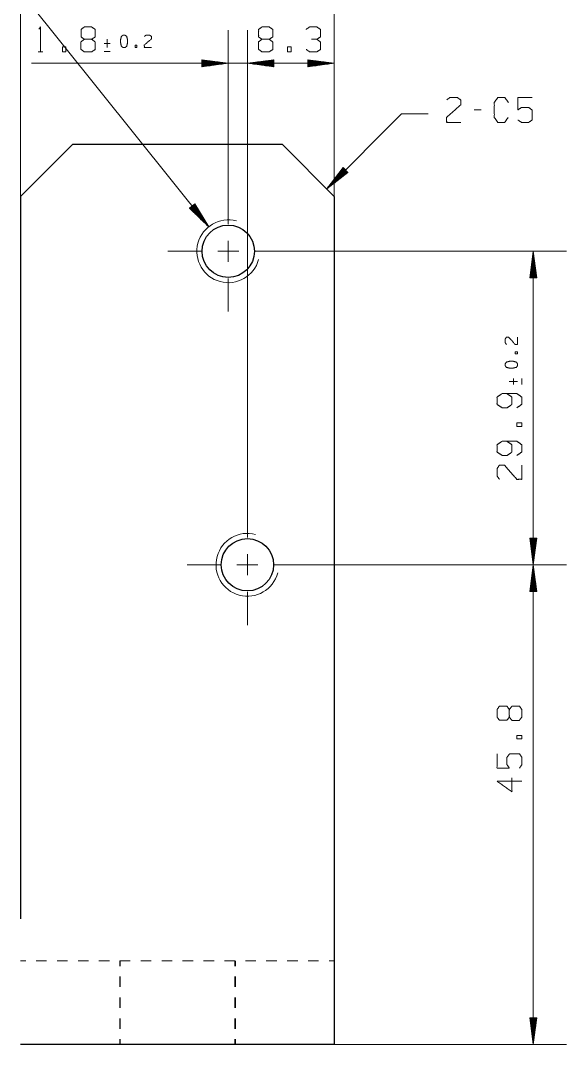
# Model space of a CAD drawing. Header units: millimetres. Extents: x 0 to 420, y 0 to 297.
# Drawn here: x 301.2 to 353.4, y 141.4 to 239.2 of the extents above; entities that cross this region are included whole.
import ezdxf

# ---------------------------------------------------------------- set-up
doc = ezdxf.new("R2010")
doc.units = ezdxf.units.MM
doc.layers.add('1', color=7, linetype='Continuous', true_color=0xffffff)

msp = doc.modelspace()

# ---------------------------------------------------------------- linework, layer by layer
at = {"layer": '1', "color": 13, "linetype": 'Continuous', "lineweight": 18}
for p, q in [((319.152, 219.468), (287.032, 259.654)), ((301.162, 222.356), (301.162, 245.788)), ((331.162, 222.356), (331.162, 245.788)), ((321.025, 222.89), (321.025, 238.257)), ((322.856, 192.946), (322.856, 238.257)), ((322.856, 192.946), (322.856, 238.257)), ((331.162, 222.356), (331.162, 238.257)), ((302.225, 235.082), (330.794, 235.082)), ((318.485, 235.417), (318.485, 234.748)), ((321.025, 235.082), (318.485, 235.417)), ((318.485, 235.412), (318.517, 235.412)), ((318.485, 235.412), (318.517, 235.412)), ((318.485, 235.362), (318.903, 235.362)), ((318.485, 235.311), (319.288, 235.311)), ((318.485, 235.26), (319.674, 235.26)), ((318.485, 235.209), (320.06, 235.209)), ((318.485, 235.158), (320.446, 235.158)), ((318.485, 235.108), (320.832, 235.108)), ((318.485, 234.748), (321.025, 235.082)), ((318.485, 235.057), (320.832, 235.057)), ((318.485, 235.006), (320.446, 235.006)), ((318.485, 234.955), (320.06, 234.955)), ((318.485, 234.904), (319.674, 234.904)), ((318.485, 234.854), (319.288, 234.854)), ((318.485, 234.803), (318.903, 234.803)), ((325.396, 235.417), (322.856, 235.082)), ((325.396, 235.417), (322.856, 235.082)), ((322.856, 235.082), (325.396, 234.748)), ((322.856, 235.082), (325.396, 234.748)), ((322.856, 235.082), (331.162, 235.082)), ((325.396, 235.108), (323.049, 235.108)), ((325.396, 235.108), (323.049, 235.108)), ((325.396, 235.057), (323.049, 235.057)), ((325.396, 235.057), (323.049, 235.057)), ((325.396, 235.158), (323.435, 235.158)), ((325.396, 235.158), (323.435, 235.158)), ((325.396, 235.006), (323.435, 235.006)), ((325.396, 235.006), (323.435, 235.006)), ((325.396, 235.209), (323.821, 235.209)), ((325.396, 235.209), (323.821, 235.209)), ((325.396, 234.955), (323.821, 234.955)), ((325.396, 234.955), (323.821, 234.955)), ((325.396, 235.26), (324.207, 235.26)), ((325.396, 235.26), (324.207, 235.26)), ((325.396, 234.904), (324.207, 234.904)), ((325.396, 234.904), (324.207, 234.904)), ((325.396, 235.311), (324.593, 235.311)), ((325.396, 235.311), (324.593, 235.311)), ((325.396, 234.854), (324.593, 234.854)), ((325.396, 234.854), (324.593, 234.854)), ((325.396, 235.362), (324.979, 235.362)), ((325.396, 235.362), (324.979, 235.362)), ((325.396, 234.803), (324.979, 234.803)), ((325.396, 234.803), (324.979, 234.803)), ((325.396, 235.412), (325.364, 235.412)), ((325.396, 235.412), (325.364, 235.412)), ((325.396, 235.412), (325.364, 235.412)), ((325.396, 235.412), (325.364, 235.412)), ((325.396, 234.748), (325.396, 235.417)), ((325.396, 234.748), (325.396, 235.417)), ((328.622, 235.417), (328.622, 234.748)), ((331.162, 235.082), (328.622, 235.417)), ((328.622, 235.412), (328.654, 235.412)), ((328.622, 235.412), (328.654, 235.412)), ((328.622, 235.362), (329.04, 235.362)), ((328.622, 235.311), (329.426, 235.311)), ((328.622, 235.26), (329.812, 235.26)), ((328.622, 235.209), (330.197, 235.209)), ((328.622, 235.158), (330.583, 235.158)), ((328.622, 235.108), (330.969, 235.108)), ((328.622, 234.748), (331.162, 235.082)), ((328.622, 235.057), (330.969, 235.057)), ((328.622, 235.006), (330.583, 235.006)), ((328.622, 234.955), (330.197, 234.955)), ((328.622, 234.904), (329.812, 234.904)), ((328.622, 234.854), (329.426, 234.854)), ((328.622, 234.803), (329.04, 234.803)), ((318.485, 234.752), (318.517, 234.752)), ((318.485, 234.752), (318.517, 234.752)), ((325.396, 234.752), (325.364, 234.752)), ((325.396, 234.752), (325.364, 234.752)), ((325.396, 234.752), (325.364, 234.752)), ((325.396, 234.752), (325.364, 234.752)), ((328.622, 234.752), (328.654, 234.752)), ((328.622, 234.752), (328.654, 234.752)), ((337.599, 230.249), (330.434, 223.084)), ((337.599, 230.249), (340.139, 230.249)), ((331.993, 225.117), (330.434, 223.084)), ((332.104, 225.006), (331.263, 224.165)), ((332.068, 225.042), (331.5, 224.474)), ((332.032, 225.078), (331.737, 224.783)), ((331.996, 225.114), (331.974, 225.091)), ((331.996, 225.114), (331.974, 225.091)), ((332.466, 224.644), (331.993, 225.117)), ((330.434, 223.084), (332.466, 224.644)), ((332.212, 224.898), (330.552, 223.239)), ((332.248, 224.862), (330.588, 223.203)), ((332.176, 224.934), (330.789, 223.548)), ((332.284, 224.827), (330.897, 223.44)), ((332.14, 224.97), (331.026, 223.856)), ((332.32, 224.791), (331.206, 223.677)), ((332.356, 224.755), (331.514, 223.914)), ((332.391, 224.719), (331.823, 224.151)), ((332.427, 224.683), (332.132, 224.387)), ((332.463, 224.647), (332.441, 224.624)), ((332.463, 224.647), (332.441, 224.624)), ((317.827, 221.66), (317.305, 221.243)), ((317.305, 221.243), (319.152, 219.468)), ((317.308, 221.245), (317.328, 221.221)), ((317.308, 221.245), (317.328, 221.221)), ((317.348, 221.277), (317.608, 220.951)), ((317.387, 221.309), (317.889, 220.681)), ((317.427, 221.341), (318.17, 220.411)), ((317.467, 221.372), (318.45, 220.142)), ((317.506, 221.404), (318.731, 219.872)), ((317.546, 221.436), (319.011, 219.602)), ((317.586, 221.467), (319.051, 219.634)), ((317.625, 221.499), (318.85, 219.967)), ((317.665, 221.531), (318.649, 220.3)), ((317.705, 221.563), (318.447, 220.633)), ((317.745, 221.594), (318.246, 220.967)), ((317.784, 221.626), (318.045, 221.3)), ((317.824, 221.658), (317.844, 221.633)), ((317.824, 221.658), (317.844, 221.633)), ((319.152, 219.468), (317.827, 221.66)), ((326.791, 217.124), (353.358, 217.124)), ((350.183, 217.124), (349.848, 214.584)), ((350.107, 214.584), (350.107, 216.545)), ((350.157, 214.584), (350.157, 216.931)), ((350.517, 214.584), (350.183, 217.124)), ((350.183, 187.18), (350.183, 217.124)), ((350.208, 214.584), (350.208, 216.931)), ((350.259, 214.584), (350.259, 216.545)), ((349.954, 214.584), (349.954, 215.388)), ((350.005, 214.584), (350.005, 215.774)), ((350.056, 214.584), (350.056, 216.159)), ((350.31, 214.584), (350.31, 216.159)), ((350.361, 214.584), (350.361, 215.774)), ((350.411, 214.584), (350.411, 215.388)), ((349.848, 214.584), (350.517, 214.584)), ((349.853, 214.584), (349.853, 214.616)), ((349.853, 214.584), (349.853, 214.616)), ((349.903, 214.584), (349.903, 215.002)), ((350.462, 214.584), (350.462, 215.002)), ((350.513, 214.584), (350.513, 214.616)), ((350.513, 214.584), (350.513, 214.616)), ((349.848, 189.72), (350.183, 187.18)), ((350.517, 189.72), (349.848, 189.72)), ((349.853, 189.72), (349.853, 189.688)), ((349.853, 189.72), (349.853, 189.688)), ((349.903, 189.72), (349.903, 189.302)), ((349.954, 189.72), (349.954, 188.916)), ((350.005, 189.72), (350.005, 188.531)), ((350.056, 189.72), (350.056, 188.145)), ((350.107, 189.72), (350.107, 187.759)), ((350.157, 189.72), (350.157, 187.373)), ((350.183, 187.18), (350.517, 189.72)), ((350.208, 189.72), (350.208, 187.373)), ((350.259, 189.72), (350.259, 187.759)), ((350.31, 189.72), (350.31, 188.145)), ((350.361, 189.72), (350.361, 188.531)), ((350.411, 189.72), (350.411, 188.916)), ((350.462, 189.72), (350.462, 189.302)), ((350.513, 189.72), (350.513, 189.688)), ((350.513, 189.72), (350.513, 189.688)), ((328.622, 187.18), (353.358, 187.18)), ((328.622, 187.18), (353.358, 187.18)), ((350.183, 187.18), (349.848, 184.64)), ((350.157, 184.64), (350.157, 186.987)), ((350.517, 184.64), (350.183, 187.18)), ((350.183, 141.356), (350.183, 187.18)), ((350.208, 184.64), (350.208, 186.987)), ((350.056, 184.64), (350.056, 186.215)), ((350.107, 184.64), (350.107, 186.601)), ((350.259, 184.64), (350.259, 186.601)), ((350.31, 184.64), (350.31, 186.215)), ((349.903, 184.64), (349.903, 185.058)), ((349.954, 184.64), (349.954, 185.444)), ((350.005, 184.64), (350.005, 185.83)), ((350.361, 184.64), (350.361, 185.83)), ((350.411, 184.64), (350.411, 185.444)), ((350.462, 184.64), (350.462, 185.058)), ((349.848, 184.64), (350.517, 184.64)), ((349.853, 184.64), (349.853, 184.672)), ((349.853, 184.64), (349.853, 184.672)), ((350.513, 184.64), (350.513, 184.672)), ((350.513, 184.64), (350.513, 184.672)), ((349.848, 143.896), (350.183, 141.356)), ((350.517, 143.896), (349.848, 143.896)), ((349.853, 143.896), (349.853, 143.864)), ((349.853, 143.896), (349.853, 143.864)), ((349.903, 143.896), (349.903, 143.478)), ((349.954, 143.896), (349.954, 143.092)), ((350.005, 143.896), (350.005, 142.707)), ((350.056, 143.896), (350.056, 142.321)), ((350.107, 143.896), (350.107, 141.935)), ((350.157, 143.896), (350.157, 141.549)), ((350.183, 141.356), (350.517, 143.896)), ((350.208, 143.896), (350.208, 141.549)), ((350.259, 143.896), (350.259, 141.935)), ((350.31, 143.896), (350.31, 142.321)), ((350.361, 143.896), (350.361, 142.707)), ((350.411, 143.896), (350.411, 143.092)), ((350.462, 143.896), (350.462, 143.478)), ((350.513, 143.896), (350.513, 143.864)), ((350.513, 143.896), (350.513, 143.864)), ((331.162, 141.356), (353.358, 141.356))]:
    msp.add_line(p, q, dxfattribs=at)
at = {"layer": '1', "color": 95, "linetype": 'Continuous', "lineweight": 18}
for p, q in [((309.736, 236.981), (309.17, 236.981)), ((309.453, 237.381), (309.453, 236.581)), ((302.862, 236.175), (303.286, 236.175)), ((309.17, 236.193), (309.736, 236.193)), ((345.187, 230.637), (344.515, 230.637)), ((347.884, 204.681), (348.684, 204.681)), ((348.284, 204.964), (348.284, 204.399)), ((349.072, 204.399), (349.072, 204.964))]:
    msp.add_line(p, q, dxfattribs=at)
at = {"layer": '1', "color": 30, "linetype": 'Continuous', "lineweight": 25}
for p, q in [((306.162, 227.356), (301.162, 222.356)), ((306.162, 227.356), (326.162, 227.356)), ((331.162, 222.356), (326.162, 227.356)), ((301.162, 222.356), (301.162, 153.356)), ((331.162, 222.356), (331.162, 153.356)), ((331.162, 141.356), (301.162, 141.356))]:
    msp.add_line(p, q, dxfattribs=at)
at = {"layer": '1', "color": 252, "linetype": 'Continuous', "lineweight": 18}
for p, q in [((321.025, 219.715), (321.025, 222.89)), ((321.025, 216.121), (321.025, 218.127)), ((318.434, 217.124), (315.259, 217.124)), ((320.022, 217.124), (322.028, 217.124)), ((323.616, 217.124), (326.791, 217.124)), ((321.025, 214.533), (321.025, 211.358)), ((322.856, 189.771), (322.856, 192.946)), ((322.856, 186.177), (322.856, 188.183)), ((320.265, 187.18), (317.09, 187.18)), ((321.853, 187.18), (323.86, 187.18)), ((325.447, 187.18), (328.622, 187.18)), ((322.856, 184.589), (322.856, 181.414))]:
    msp.add_line(p, q, dxfattribs=at)
at = {"layer": '1', "color": 43, "linetype": 'Continuous', "lineweight": 18}
for p, q in [((301.162, 149.356), (301.662, 149.356)), ((302.662, 149.356), (303.662, 149.356)), ((304.662, 149.356), (305.662, 149.356)), ((306.662, 149.356), (307.662, 149.356)), ((308.662, 149.356), (309.662, 149.356)), ((310.662, 149.356), (310.662, 148.856)), ((310.662, 149.356), (311.662, 149.356)), ((310.703, 149.356), (310.703, 148.856)), ((312.662, 149.356), (313.662, 149.356)), ((314.662, 149.356), (315.662, 149.356)), ((316.662, 149.356), (317.662, 149.356)), ((318.662, 149.356), (319.662, 149.356)), ((320.662, 149.356), (321.662, 149.356)), ((321.662, 148.856), (321.662, 149.356)), ((321.703, 148.856), (321.703, 149.356)), ((322.662, 149.356), (323.662, 149.356)), ((324.662, 149.356), (325.662, 149.356)), ((326.662, 149.356), (327.662, 149.356)), ((328.662, 149.356), (329.662, 149.356)), ((330.662, 149.356), (331.162, 149.356)), ((310.662, 147.856), (310.662, 146.856)), ((310.703, 147.856), (310.703, 146.856)), ((321.662, 146.856), (321.662, 147.856)), ((321.703, 146.856), (321.703, 147.856)), ((310.662, 145.856), (310.662, 144.856)), ((310.703, 145.856), (310.703, 144.856)), ((321.662, 144.856), (321.662, 145.856)), ((321.703, 144.856), (321.703, 145.856)), ((310.662, 143.856), (310.662, 142.856)), ((310.703, 143.856), (310.703, 142.856)), ((321.662, 142.856), (321.662, 143.856)), ((321.703, 142.856), (321.703, 143.856)), ((310.662, 141.856), (310.662, 141.356)), ((310.703, 141.856), (310.703, 141.356)), ((321.662, 141.356), (321.662, 141.856)), ((321.703, 141.356), (321.703, 141.856))]:
    msp.add_line(p, q, dxfattribs=at)
at = {"layer": '1', "color": 30, "linetype": 'Continuous', "lineweight": 25}
for centre in [(321.025, 217.124), (322.856, 187.18)]:
    msp.add_circle(centre, 2.5, dxfattribs=at)
at = {"layer": '1', "color": 30, "linetype": 'Continuous', "lineweight": 13}
for centre in [(321.025, 217.124), (322.856, 187.18)]:
    msp.add_arc(centre, 3, 75, 345, dxfattribs=at)
at = {"layer": '1', "color": 95, "linetype": 'Continuous', "lineweight": 18}
for points, knots in [([(302.932, 238.35), (303.074, 238.55), (303.074, 236.175)], [0, 0, 0.093493, 1, 1]), ([(307.273, 237.375), (306.955, 237.6), (306.955, 238.325), (307.273, 238.55), (307.962, 238.55), (308.298, 238.325), (308.298, 237.6), (307.962, 237.375), (307.273, 237.375), (306.937, 237.125), (306.937, 236.425), (307.273, 236.175), (307.962, 236.175), (308.298, 236.4), (308.298, 237.125), (307.962, 237.375)], [0, 0, 0.047572, 0.136084, 0.183656, 0.267812, 0.317163, 0.405675, 0.455027, 0.539182, 0.590293, 0.675754, 0.726866, 0.811022, 0.860373, 0.948887, 1, 1]), ([(311.146, 236.581), (311.314, 236.706), (311.402, 237.056), (311.402, 237.293), (311.314, 237.656), (311.146, 237.768), (310.978, 237.768), (310.81, 237.656), (310.722, 237.293), (310.731, 237.056), (310.81, 236.706), (310.978, 236.581), (311.146, 236.581)], [0, 0, 0.067524, 0.183976, 0.260583, 0.380944, 0.446143, 0.500306, 0.565505, 0.685866, 0.762527, 0.878313, 0.945837, 1, 1]), ([(313.007, 237.656), (313.166, 237.768), (313.511, 237.768), (313.679, 237.656), (313.679, 237.418), (312.998, 236.818), (313.007, 236.581), (313.679, 236.581)], [0, 0, 0.069696, 0.19298, 0.265277, 0.350224, 0.67474, 0.759753, 1, 1]), ([(324.248, 237.375), (323.93, 237.6), (323.93, 238.325), (324.248, 238.55), (324.937, 238.55), (325.273, 238.325), (325.273, 237.6), (324.937, 237.375), (324.248, 237.375), (323.912, 237.125), (323.912, 236.425), (324.248, 236.175), (324.937, 236.175), (325.273, 236.4), (325.273, 237.125), (324.937, 237.375)], [0, 0, 0.047572, 0.136084, 0.183656, 0.267812, 0.317163, 0.405675, 0.455027, 0.539182, 0.590293, 0.675754, 0.726866, 0.811022, 0.860373, 0.948887, 1, 1]), ([(329.49, 237.375), (329.826, 237.6), (329.826, 238.325), (329.49, 238.55), (328.801, 238.55), (328.465, 238.325)], [0, 0, 0.153872, 0.429851, 0.583723, 0.846122, 1, 1]), ([(312.116, 236.581), (312.284, 236.581), (312.284, 236.818), (312.116, 236.818), (312.116, 236.581)], [0, 0, 0.207097, 0.5, 0.707097, 1, 1]), ([(328.483, 236.4), (328.801, 236.175), (329.49, 236.175), (329.826, 236.4), (329.826, 237.125), (329.49, 237.375), (328.978, 237.375)], [0, 0, 0.124123, 0.343688, 0.472443, 0.703379, 0.836728, 1, 1]), ([(305.173, 236.175), (305.509, 236.175), (305.509, 236.65), (305.173, 236.65), (305.173, 236.175)], [0, 0, 0.207082, 0.5, 0.707082, 1, 1]), ([(326.701, 236.175), (327.037, 236.175), (327.037, 236.65), (326.701, 236.65), (326.701, 236.175)], [0, 0, 0.20709, 0.5, 0.70709, 1, 1]), ([(348.715, 229.662), (349.051, 229.437), (349.74, 229.437), (350.076, 229.662), (350.076, 230.612), (349.74, 230.862), (349.051, 230.862), (348.715, 230.637), (348.715, 231.812), (350.076, 231.812)], [0, 0, 0.062227, 0.168343, 0.23057, 0.376816, 0.441266, 0.547382, 0.609609, 0.790491, 1, 1]), ([(341.903, 231.587), (342.221, 231.812), (342.911, 231.812), (343.246, 231.587), (343.246, 231.112), (341.885, 229.912), (341.903, 229.437), (343.246, 229.437)], [0, 0, 0.069691, 0.192979, 0.265274, 0.350228, 0.674739, 0.759753, 1, 1]), ([(347.782, 229.912), (347.446, 229.437), (346.792, 229.437), (346.456, 229.912), (346.456, 231.337), (346.792, 231.812), (347.463, 231.812), (347.799, 231.337)], [0, 0, 0.114569, 0.243367, 0.357938, 0.638588, 0.753155, 0.88543, 1, 1]), ([(347.609, 208.236), (347.497, 208.395), (347.497, 208.739), (347.609, 208.907), (347.847, 208.907), (348.447, 208.227), (348.684, 208.236), (348.684, 208.907)], [0, 0, 0.069692, 0.192975, 0.265274, 0.350228, 0.674748, 0.759747, 1, 1]), ([(348.684, 207.345), (348.684, 207.513), (348.447, 207.513), (348.447, 207.345), (348.684, 207.345)], [0, 0, 0.207103, 0.5, 0.707103, 1, 1]), ([(348.684, 206.375), (348.559, 206.542), (348.209, 206.631), (347.972, 206.631), (347.609, 206.542), (347.497, 206.375), (347.497, 206.207), (347.609, 206.039), (347.972, 205.95), (348.209, 205.959), (348.559, 206.039), (348.684, 206.207), (348.684, 206.375)], [0, 0, 0.067519, 0.183962, 0.260576, 0.380941, 0.446136, 0.500306, 0.5655, 0.685865, 0.762532, 0.878311, 0.94583, 1, 1]), ([(348.615, 202.184), (349.09, 202.502), (349.09, 203.191), (348.615, 203.527), (347.19, 203.527), (346.715, 203.191), (346.715, 202.502), (347.19, 202.184), (347.665, 202.166), (348.14, 202.502), (348.14, 203.191), (347.665, 203.527)], [0, 0, 0.076858, 0.169525, 0.24773, 0.439296, 0.517498, 0.610166, 0.687021, 0.750923, 0.829127, 0.921795, 1, 1]), ([(349.09, 200.402), (349.09, 200.738), (348.615, 200.738), (348.615, 200.402), (349.09, 200.402)], [0, 0, 0.207082, 0.5, 0.707082, 1, 1]), ([(348.615, 197.631), (349.09, 197.949), (349.09, 198.638), (348.615, 198.974), (347.19, 198.974), (346.715, 198.638), (346.715, 197.949), (347.19, 197.631), (347.665, 197.613), (348.14, 197.949), (348.14, 198.638), (347.665, 198.974)], [0, 0, 0.076858, 0.169526, 0.24773, 0.439296, 0.517498, 0.610166, 0.687022, 0.750923, 0.829128, 0.921796, 1, 1]), ([(346.94, 195.354), (346.715, 195.672), (346.715, 196.362), (346.94, 196.697), (347.415, 196.697), (348.615, 195.336), (349.09, 195.354), (349.09, 196.697)], [0, 0, 0.069691, 0.192976, 0.265274, 0.350229, 0.674738, 0.759752, 1, 1]), ([(347.89, 172.648), (347.665, 172.33), (346.94, 172.33), (346.715, 172.648), (346.715, 173.338), (346.94, 173.674), (347.665, 173.674), (347.89, 173.338), (347.89, 172.648), (348.14, 172.313), (348.84, 172.313), (349.09, 172.648), (349.09, 173.338), (348.865, 173.674), (348.14, 173.674), (347.89, 173.338)], [0, 0, 0.047572, 0.136083, 0.183657, 0.267813, 0.317164, 0.405676, 0.455026, 0.539182, 0.590297, 0.675755, 0.726866, 0.811022, 0.860373, 0.948884, 1, 1]), ([(349.09, 170.549), (349.09, 170.885), (348.615, 170.885), (348.615, 170.549), (349.09, 170.549)], [0, 0, 0.207086, 0.5, 0.707086, 1, 1]), ([(348.865, 167.76), (349.09, 168.096), (349.09, 168.785), (348.865, 169.121), (347.915, 169.121), (347.665, 168.785), (347.665, 168.096), (347.89, 167.76), (346.715, 167.76), (346.715, 169.121)], [0, 0, 0.062227, 0.168343, 0.230569, 0.376818, 0.441267, 0.547383, 0.609609, 0.790489, 1, 1]), ([(348.14, 166.844), (348.14, 165.501), (346.715, 166.508), (349.09, 166.508)], [0, 0, 0.245869, 0.565297, 1, 1])]:
    msp.add_open_spline(points, degree=1, knots=knots, dxfattribs=at)
at = {"layer": '1', "color": 30, "linetype": 'Continuous', "lineweight": 25}
msp.add_open_spline([(331.162, 153.356), (331.162, 150.25), (331.162, 147.356), (331.162, 144.871), (331.162, 142.964), (331.162, 141.765), (331.162, 141.356)], degree=1, knots=[0, 0, 0.25882, 0.5, 0.707107, 0.866025, 0.965926, 1, 1], dxfattribs=at)

doc.saveas('drawing.dxf')
